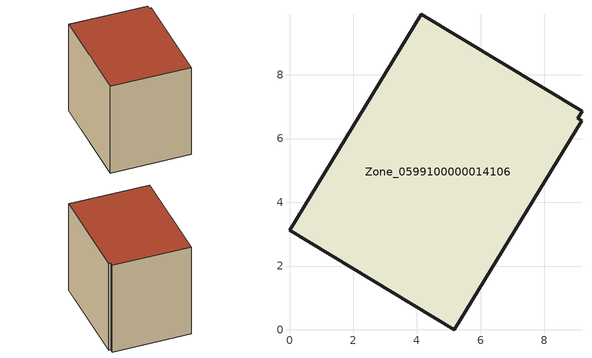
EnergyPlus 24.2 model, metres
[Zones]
Zone_0599100000014106
 floor ground (C_G): 0,3.12 4.14,9.9 9.18,6.86 9.04,6.63 9.17,6.55 5.17,0 z0
 wall outside (C_F): 4.14,9.9 0,3.12 5.17,0 9.17,6.55 9.04,6.63 9.18,6.86 4.14,9.9 z0:7.36
 roof outside (C_R): 5.17,0 9.17,6.55 9.04,6.63 9.18,6.86 4.14,9.9 0,3.12 z7.36
[BUILDING]
Pand.0599100000014106: North Axis=0; Terrain=City; Loads Convergence Tolerance Value=0.04; Temperature Convergence Tolerance Value=0.4; Solar Distribution=FullExterior; Maximum Number of Warmup Days=25; Minimum Number of Warmup Days=1
[Site:Location]
Rotterdam.The.Hague.AP_ZH_NLD Design_Conditions: Latitude=51.96; Longitude=4.45; Time Zone=1; Elevation=-4.5
[SITE:GROUNDTEMPERATURE:BUILDINGSURFACE]
18, 18, 18, 18, 18, 18, 18, 18, 18, 18, 18, 18
[MATERIAL] Thermal Absorptance=0.9; Solar Absorptance=0.7; Visible Absorptance=0.7
Name | Roughness | Thickness | Conductivity | Density | Specific Heat
G.TI.1946-1964 | MediumSmooth | 0.15 | 1 | 540 | 1210
F.TI.1946-1964 | Rough | 0.3 | 0.857143 | 1920 | 840
R.TI.1946-1964 | MediumRough | 0.2 | 0.277778 | 1500 | 1000
[CONSTRUCTION]
C_G: G.TI.1946-1964
C_F: F.TI.1946-1964
C_R: R.TI.1946-1964
[ZONE]
Zone_0599100000014106: Type=1; Multiplier=1; Ceiling Height=Autocalculate; Volume=Autocalculate; Floor Area=autocalculate; Part of Total Floor Area=Yes
[ZONEINFILTRATION:DESIGNFLOWRATE]
Infil_Zone_0599100000014106: Zone or ZoneList or Space or SpaceList=Zone_0599100000014106; Schedule=AlwaysOn; Design Flow Rate Calculation Method=Flow/Area; Flow Rate per Floor Area=0.003; Constant Term Coefficient=1; Temperature Term Coefficient=0; Velocity Term Coefficient=0; Velocity Squared Term Coefficient=0
[HVACTEMPLATE:ZONE:IDEALLOADSAIRSYSTEM]
Zone_0599100000014106: Maximum Heating Supply Air Temperature=50; Minimum Cooling Supply Air Temperature=13; Maximum Heating Supply Air Humidity Ratio=0.0156; Minimum Cooling Supply Air Humidity Ratio=0.0077; Heating Limit=NoLimit; Cooling Limit=NoLimit; Dehumidification Control Type=ConstantSensibleHeatRatio; Cooling Sensible Heat Ratio=0.7; Dehumidification Setpoint=60; Humidification Control Type=None; Humidification Setpoint=30; Outdoor Air Method=None; Outdoor Air Flow Rate per Person=0.00944; Outdoor Air Flow Rate per Zone Floor Area=0; Outdoor Air Flow Rate per Zone=0; Demand Controlled Ventilation Type=None; Outdoor Air Economizer Type=NoEconomizer; Heat Recovery Type=None; Sensible Heat Recovery Effectiveness=0.7; Latent Heat Recovery Effectiveness=0.65
[ZONECONTROL:THERMOSTAT]
ThermostatControl_Zone_0599100000014106: Zone or ZoneList=Zone_0599100000014106; Control Type Schedule=DualSetpointControlType; Control 1=Thermostat_Zone_0599100000014106; Temperature Difference Between Cutout And Setpoint=0
[THERMOSTATSETPOINT:DUALSETPOINT]
Thermostat_Zone_0599100000014106: Heating Setpoint Temperature Schedule=HeatingSetpoint_Zone_0599100000014106; Cooling Setpoint Temperature Schedule=CoolingSetpoint_Zone_0599100000014106
[SCHEDULE:COMPACT]
HeatingSetpoint_Zone_0599100000014106: Through: 12/31, For: AllDays, Until: 24:00, 21
CoolingSetpoint_Zone_0599100000014106: Through: 12/31, For: AllDays, Until: 24:00, 24
DualSetpointControlType: Through: 12/31, For: AllDays, Until: 24:00, 4
AlwaysOn: Through: 12/31, For: AllDays, Until: 24:00, 1
